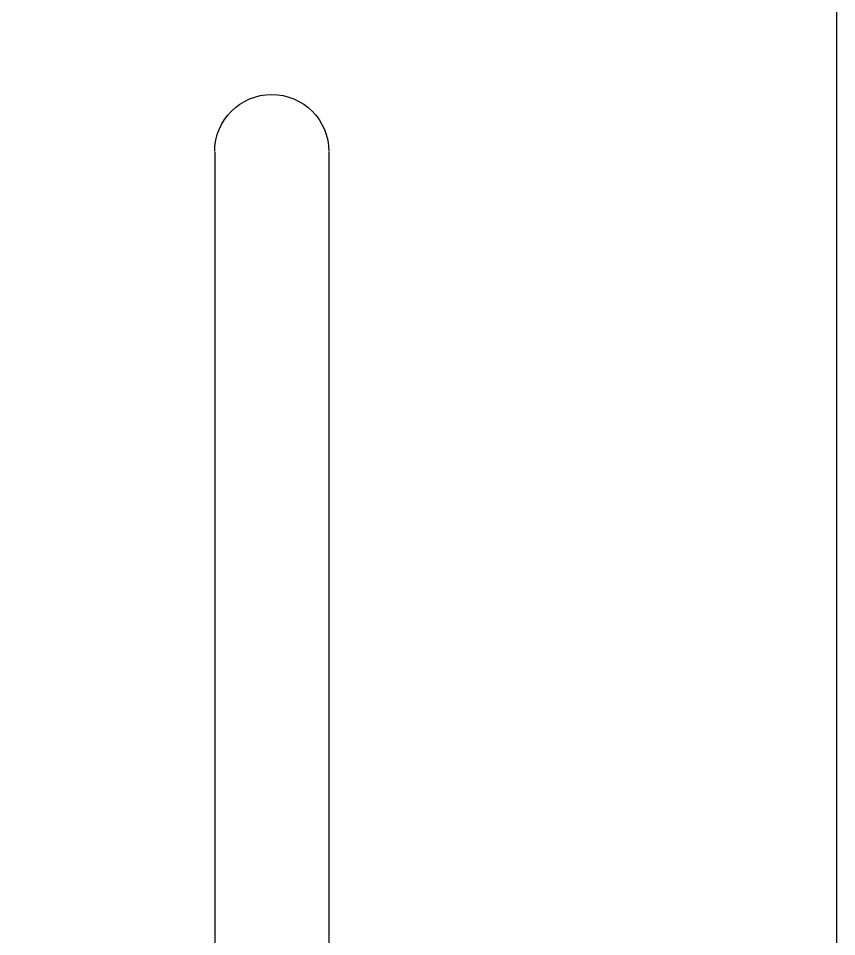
# Model space of a CAD drawing. Header units: inches. Extents: x 50354 to 53215, y -7830 to -6529.
# Drawn here: x 53090.196 to 53093.582, y -6814.172 to -6810.372 of the extents above; entities that cross this region are included whole.
import ezdxf

# ---------------------------------------------------------------- set-up
doc = ezdxf.new("R2010")
doc.units = ezdxf.units.IN
doc.header["$MEASUREMENT"] = 0
doc.layers.add('FUNITURE', color=7, linetype='Continuous', lineweight=15, true_color=0x7d7673)
doc.layers.add('wall', color=7, linetype='Continuous', lineweight=30)
doc.layers.add('XR_ID 1F_FUR$0$A-SANI-FIX', color=134, linetype='Continuous')

# ---------------------------------------------------------------- blocks, each defined once
blk = doc.blocks.new('XR_ID 1F_FUR$0$XR_1F FURN$0$A$C698E198A')
at = {"linetype": 'Continuous'}
for p, q in [((104.945, -53.38), (13, -53.38)), ((104.945, -65.38), (13, -65.38))]:
    blk.add_line(p, q, dxfattribs=at)
blk.add_arc((105, -59.38), 6, 270, 90, dxfattribs=at)

msp = doc.modelspace()

# ---------------------------------------------------------------- linework, layer by layer
at = {"layer": 'FUNITURE', "ltscale": 5}
msp.add_lwpolyline([(53093.58219, -6783.97013), (53093.58219, -6822.55013), (53065.00219, -6822.55013), (53065.00219, -6830.05013), (53016.00219, -6830.05013), (53016.00219, -6783.97013)], close=True, dxfattribs=at)
at = {"layer": 'wall', "color": 3}
msp.add_lwpolyline([(53016.00219, -6783.97013), (53093.58219, -6783.97013), (53093.58219, -6822.55013), (53065.00219, -6822.55013), (53065.00219, -6830.05013), (53016.00219, -6830.05013), (53016.00219, -6812.41013)], dxfattribs=at)

# ---------------------------------------------------------------- block references
at = {"layer": 'XR_ID 1F_FUR$0$A-SANI-FIX', "lineweight": 30, "xscale": -0.0393700787, "yscale": 0.0393700787, "zscale": 0.0393700787, "rotation": 270}
msp.add_blockref('XR_ID 1F_FUR$0$XR_1F FURN$0$A$C698E198A', (53093.58219, -6815.05674), dxfattribs=at)

doc.saveas('drawing.dxf')
